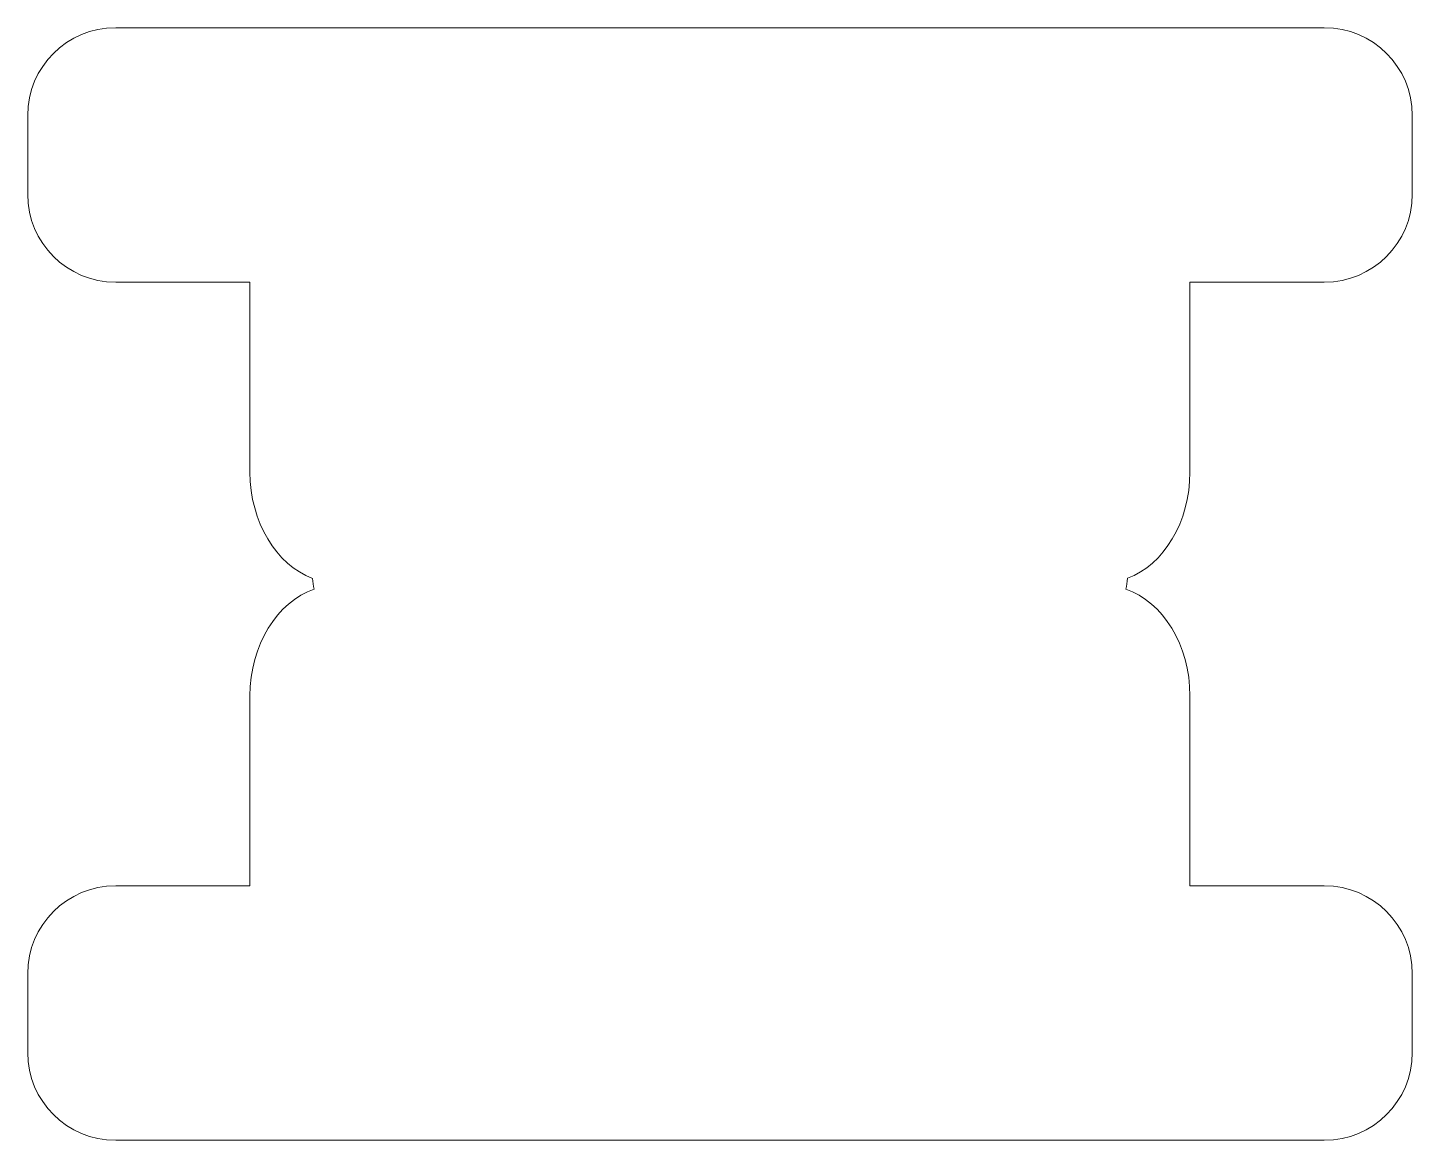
# Model space of a CAD drawing. Header units: centimetres. Extents: x -7.1 to 7.1, y -5.7 to 5.7.
import ezdxf

# ---------------------------------------------------------------- set-up
doc = ezdxf.new("R2010")
doc.units = ezdxf.units.CM
doc.header["$MEASUREMENT"] = 0
doc.layers.add('Layer 1', color=7, linetype='Continuous')

msp = doc.modelspace()

# ---------------------------------------------------------------- linework, layer by layer
at = {"layer": 'Layer 1', "color": 43, "lineweight": 9}
msp.add_open_spline([(-6.17195, 5.68449), (-6.66978, 5.68449), (-7.07049, 5.28378), (-7.07049, 4.78595), (-7.07049, 4.78595), (-7.07049, 4.78595), (-7.07049, 3.98208), (-7.07049, 3.98208), (-7.07049, 3.98208), (-7.07049, 3.48425), (-6.66978, 3.08354), (-6.17195, 3.08354), (-6.17195, 3.08354), (-6.17195, 3.08354), (-4.80009, 3.08354), (-4.80009, 3.08354), (-4.80009, 3.08354), (-4.80009, 3.08354), (-4.80009, 1.14421), (-4.80009, 1.14421), (-4.80009, 1.14421), (-4.80009, 0.62957), (-4.5317, 0.19728), (-4.16124, 0.05738), (-4.16124, 0.05738), (-4.15927, 0.01976), (-4.15313, -0.01673), (-4.14365, -0.05177), (-4.14365, -0.05177), (-4.52303, -0.18457), (-4.80009, -0.62166), (-4.80009, -1.14429), (-4.80009, -1.14429), (-4.80009, -1.14429), (-4.80009, -3.08362), (-4.80009, -3.08362), (-4.80009, -3.08362), (-4.80009, -3.08362), (-6.17195, -3.08362), (-6.17195, -3.08362), (-6.17195, -3.08362), (-6.66978, -3.08362), (-7.07049, -3.48433), (-7.07049, -3.98216), (-7.07049, -3.98216), (-7.07049, -3.98216), (-7.07049, -4.78603), (-7.07049, -4.78603), (-7.07049, -4.78603), (-7.07049, -5.28386), (-6.66978, -5.68457), (-6.17195, -5.68457), (-6.17195, -5.68457), (-6.17195, -5.68457), (6.17218, -5.68457), (6.17218, -5.68457), (6.17218, -5.68457), (6.67001, -5.68457), (7.07072, -5.28386), (7.07072, -4.78603), (7.07072, -4.78603), (7.07072, -4.78603), (7.07072, -3.98216), (7.07072, -3.98216), (7.07072, -3.98216), (7.07072, -3.48433), (6.67001, -3.08362), (6.17218, -3.08362), (6.17218, -3.08362), (6.17218, -3.08362), (4.79981, -3.08362), (4.79981, -3.08362), (4.79981, -3.08362), (4.79981, -3.08362), (4.79981, -1.14429), (4.79981, -1.14429), (4.79981, -1.14429), (4.79981, -0.62187), (4.52303, -0.18477), (4.14388, -0.05177), (4.14388, -0.05177), (4.15341, -0.01657), (4.15953, 0.0201), (4.16147, 0.0579), (4.16147, 0.0579), (4.53162, 0.19804), (4.79981, 0.62985), (4.79981, 1.14421), (4.79981, 1.14421), (4.79981, 1.14421), (4.79981, 3.08354), (4.79981, 3.08354), (4.79981, 3.08354), (4.79981, 3.08354), (6.17218, 3.08354), (6.17218, 3.08354), (6.17218, 3.08354), (6.67001, 3.08354), (7.07072, 3.48425), (7.07072, 3.98208), (7.07072, 3.98208), (7.07072, 3.98208), (7.07072, 4.78595), (7.07072, 4.78595), (7.07072, 4.78595), (7.07072, 5.28378), (6.67001, 5.68449), (6.17218, 5.68449), (6.17218, 5.68449), (6.17218, 5.68449), (-6.17195, 5.68449), (-6.17195, 5.68449)], degree=3, knots=[0, 0, 0, 0, 0.03448276, 0.03448276, 0.03448276, 0.03448276, 0.06896552, 0.06896552, 0.06896552, 0.06896552, 0.10344828, 0.10344828, 0.10344828, 0.10344828, 0.13793103, 0.13793103, 0.13793103, 0.13793103, 0.17241379, 0.17241379, 0.17241379, 0.17241379, 0.20689655, 0.20689655, 0.20689655, 0.20689655, 0.24137931, 0.24137931, 0.24137931, 0.24137931, 0.27586207, 0.27586207, 0.27586207, 0.27586207, 0.31034483, 0.31034483, 0.31034483, 0.31034483, 0.34482759, 0.34482759, 0.34482759, 0.34482759, 0.37931034, 0.37931034, 0.37931034, 0.37931034, 0.4137931, 0.4137931, 0.4137931, 0.4137931, 0.44827586, 0.44827586, 0.44827586, 0.44827586, 0.48275862, 0.48275862, 0.48275862, 0.48275862, 0.51724138, 0.51724138, 0.51724138, 0.51724138, 0.55172414, 0.55172414, 0.55172414, 0.55172414, 0.5862069, 0.5862069, 0.5862069, 0.5862069, 0.62068966, 0.62068966, 0.62068966, 0.62068966, 0.65517241, 0.65517241, 0.65517241, 0.65517241, 0.68965517, 0.68965517, 0.68965517, 0.68965517, 0.72413793, 0.72413793, 0.72413793, 0.72413793, 0.75862069, 0.75862069, 0.75862069, 0.75862069, 0.79310345, 0.79310345, 0.79310345, 0.79310345, 0.82758621, 0.82758621, 0.82758621, 0.82758621, 0.86206897, 0.86206897, 0.86206897, 0.86206897, 0.89655172, 0.89655172, 0.89655172, 0.89655172, 0.93103448, 0.93103448, 0.93103448, 0.93103448, 1, 1, 1, 1], dxfattribs=at)

doc.saveas('drawing.dxf')
